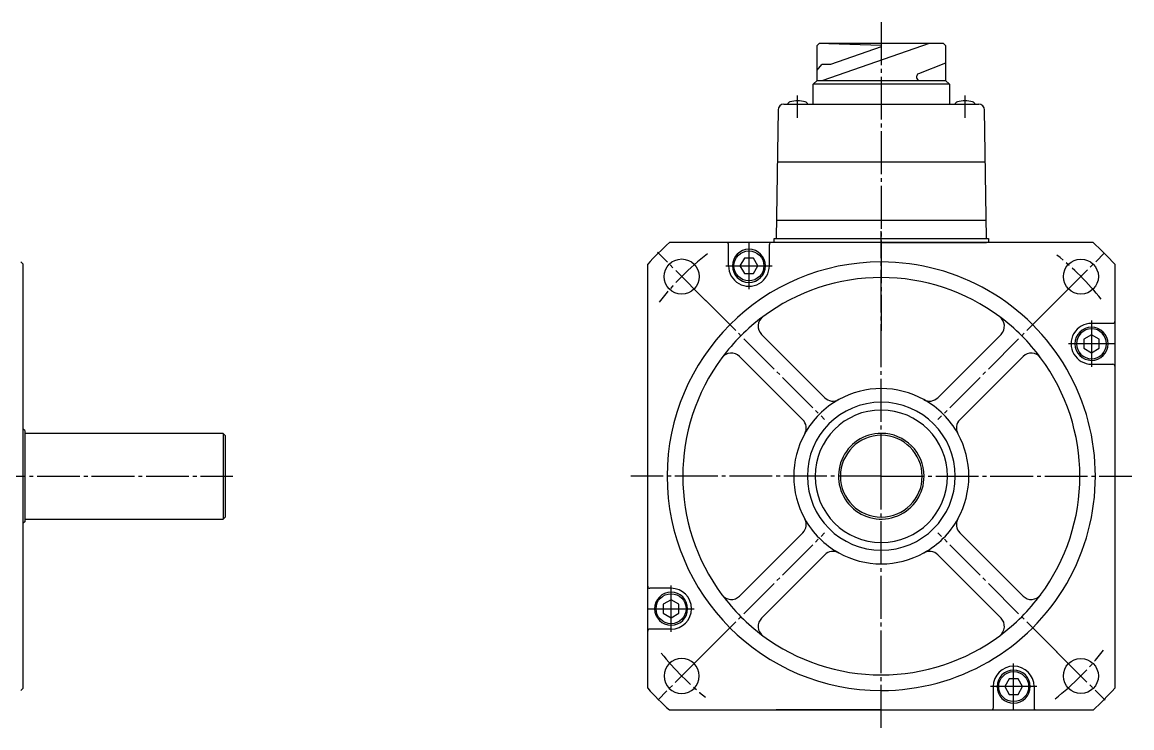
# Model space of a CAD drawing. Extents: x 0 to 707, y 0 to 380.
# Drawn here: x 421.6 to 706.6, y 199.4 to 380.5 of the extents above; entities that cross this region are included whole.
import ezdxf

# ---------------------------------------------------------------- set-up
doc = ezdxf.new("R2010")
doc.units = 0
doc.header["$MEASUREMENT"] = 0
doc.linetypes.add('DASH_CENTER', pattern=[14, 11, -1, 1, -1])
doc.layers.get('0').update_dxf_attribs({"linetype": 'CONTINUOUS'})

msp = doc.modelspace()

# ---------------------------------------------------------------- linework, layer by layer
at = {"color": 1, "linetype": 'DASH_CENTER'}
for p, q in [((642.26, 380.47), (642.26, 301.22)), ((620.76, 355.93), (620.76, 361.67)), ((663.76, 361.67), (663.76, 355.93)), ((642.26, 263.93), (642.26, 326.85)), ((608.26, 323.88), (608.26, 317.93)), ((597.22, 308.97), (584.77, 321.41)), ((687.44, 309.11), (699.61, 321.27)), ((602.31, 317.93), (608.26, 317.93)), ((608.26, 317.93), (608.26, 311.98)), ((608.26, 317.93), (614.21, 317.93)), ((597.08, 309.11), (627.7, 278.48)), ((687.44, 309.11), (656.82, 278.48)), ((696.26, 303.88), (696.26, 297.93)), ((696.26, 297.93), (690.31, 297.93)), ((702.21, 297.93), (696.26, 297.93)), ((696.26, 297.93), (696.26, 291.98)), ((201.42, 263.93), (475.72, 263.93)), ((642.26, 263.93), (577.91, 263.93)), ((642.26, 199.36), (642.26, 263.93)), ((642.26, 263.93), (706.61, 263.93)), ((597.08, 218.74), (627.7, 249.37)), ((687.44, 218.74), (656.82, 249.37)), ((588.26, 229.93), (588.26, 235.88)), ((582.31, 229.93), (588.26, 229.93)), ((588.26, 229.93), (594.21, 229.93)), ((588.26, 223.98), (588.26, 229.93)), ((597.08, 218.74), (584.91, 206.58)), ((687.3, 218.88), (699.75, 206.44)), ((676.26, 209.93), (676.26, 215.88)), ((676.26, 209.93), (670.31, 209.93)), ((676.26, 203.98), (676.26, 209.93)), ((682.21, 209.93), (676.26, 209.93))]:
    msp.add_line(p, q, dxfattribs=at)
at = {"color": 7, "linetype": 'Continuous'}
for p, q in [((625.76, 374.48), (626.26, 374.98)), ((625.76, 365.54), (625.76, 374.48)), ((658.26, 374.98), (626.26, 374.98)), ((658.26, 374.98), (626.27, 374.98)), ((654.59, 374.98), (627.28, 365.54)), ((628.79, 374.98), (642.2, 374.59)), ((642.2, 374.12), (629.2, 369.63)), ((642.2, 374.59), (642.2, 374.12)), ((658.76, 374.48), (658.26, 374.98)), ((658.76, 374.48), (658.76, 365.54)), ((625.76, 368.13), (627.02, 369.63)), ((629.2, 369.63), (627.02, 369.63)), ((658.76, 369.95), (651.8, 367.22)), ((624.76, 364.54), (625.76, 365.54)), ((625.76, 365.54), (652.07, 365.54)), ((651.32, 366.52), (651.32, 366.29)), ((652.07, 365.54), (658.76, 365.54)), ((658.76, 365.54), (659.76, 364.54)), ((658.76, 365.54), (659.76, 364.54)), ((624.73, 359.43), (624.76, 364.54)), ((659.76, 364.54), (624.76, 364.54)), ((659.76, 364.54), (659.79, 359.43)), ((617.24, 359.43), (642.26, 359.43)), ((642.26, 359.43), (667.28, 359.43)), ((615.74, 357.95), (615.26, 324.93)), ((669.26, 324.93), (668.78, 357.95)), ((615.55, 344.63), (642.26, 344.63)), ((642.26, 344.63), (668.97, 344.63)), ((615.33, 329.63), (642.26, 329.63)), ((642.26, 329.63), (669.19, 329.63)), ((602.51, 323.93), (587.84, 323.93)), ((614.01, 323.93), (602.51, 323.93)), ((603.01, 317.93), (603.01, 323.43)), ((613.51, 317.93), (613.51, 323.43)), ((642.26, 323.93), (614.01, 323.93)), ((614.76, 323.93), (614.76, 324.93)), ((614.76, 324.93), (642.26, 324.93)), ((642.26, 324.93), (669.76, 324.93)), ((642.26, 323.93), (669.26, 323.93)), ((696.67, 323.93), (642.26, 323.93)), ((642.26, 323.93), (669.26, 323.93)), ((669.76, 324.93), (669.76, 323.93)), ((607.1, 319.93), (605.95, 317.93)), ((609.41, 319.93), (607.1, 319.93)), ((610.57, 317.93), (609.41, 319.93)), ((421.22, 318.93), (421.72, 318.43)), ((421.72, 318.43), (421.72, 263.93)), ((582.26, 209.51), (582.26, 318.34)), ((605.95, 317.93), (607.1, 315.93)), ((609.41, 315.93), (610.57, 317.93)), ((702.26, 318.34), (702.26, 209.51)), ((607.1, 315.93), (609.41, 315.93)), ((696.26, 303.18), (701.76, 303.18)), ((627.75, 284.09), (611.51, 300.33)), ((673.01, 300.33), (656.77, 284.09)), ((696.26, 300.24), (694.26, 299.08)), ((698.26, 299.08), (696.26, 300.24)), ((694.26, 299.08), (694.26, 296.77)), ((694.26, 296.77), (696.26, 295.62)), ((696.26, 295.62), (698.26, 296.77)), ((698.26, 296.77), (698.26, 299.08)), ((622.09, 278.44), (605.85, 294.68)), ((678.67, 294.68), (662.43, 278.44)), ((696.26, 292.68), (701.76, 292.68)), ((421.72, 275.93), (421.92, 275.93)), ((422.22, 275.63), (421.92, 275.93)), ((422.22, 275.63), (422.22, 263.93)), ((473.22, 274.93), (422.22, 274.93)), ((473.22, 274.93), (473.72, 274.43)), ((473.22, 274.93), (473.22, 252.93)), ((473.72, 274.43), (473.72, 263.93)), ((421.72, 263.93), (421.72, 209.43)), ((422.22, 263.93), (422.22, 252.23)), ((473.72, 263.93), (473.72, 253.43)), ((421.92, 251.93), (421.72, 251.93)), ((422.22, 252.23), (421.92, 251.93)), ((422.22, 252.93), (473.22, 252.93)), ((473.72, 253.43), (473.22, 252.93)), ((605.85, 233.18), (622.09, 249.42)), ((662.43, 249.42), (678.67, 233.18)), ((611.51, 227.52), (627.75, 243.76)), ((656.77, 243.76), (673.01, 227.52)), ((588.26, 235.18), (582.76, 235.18)), ((588.26, 232.24), (586.26, 231.08)), ((586.26, 231.08), (586.26, 228.77)), ((590.26, 231.08), (588.26, 232.24)), ((590.26, 228.77), (590.26, 231.08)), ((586.26, 228.77), (588.26, 227.62)), ((588.26, 227.62), (590.26, 228.77)), ((588.26, 224.68), (582.76, 224.68)), ((675.1, 211.93), (673.95, 209.93)), ((677.41, 211.93), (675.1, 211.93)), ((678.57, 209.93), (677.41, 211.93)), ((421.72, 209.43), (421.22, 208.93)), ((671.01, 209.93), (671.01, 204.43)), ((673.95, 209.93), (675.1, 207.93)), ((677.41, 207.93), (678.57, 209.93)), ((681.51, 209.93), (681.51, 204.43)), ((675.1, 207.93), (677.41, 207.93)), ((587.84, 203.93), (642.26, 203.93)), ((642.26, 203.93), (615.26, 203.93)), ((642.26, 203.93), (615.26, 203.93)), ((642.26, 203.93), (670.51, 203.93)), ((670.51, 203.93), (682.01, 203.93)), ((682.01, 203.93), (696.67, 203.93))]:
    msp.add_line(p, q, dxfattribs=at)
for centre, major_axis, start_param, end_param in [((652.07, 366.52), (0.53, 0.53), 1.159283, 2.356194), ((652.07, 366.29), (-0.53, 0.53), 0.785398, 2.356194), ((617.24, 357.93), (-1.06, 1.06), -0.785398, 0.771031), ((619.08, 359.07), (-0.707, 0.707), -0.50166, 0.417199), ((620.76, 353.31), (4.95, 4.95), 0.785398, 1.069137), ((620.76, 353.31), (4.95, 4.95), 0.50166, 0.785398), ((622.44, 359.07), (0.707, 0.707), 5.865986, 6.784845), ((662.08, 359.07), (-0.707, 0.707), -0.50166, 0.417199), ((663.76, 353.31), (4.95, 4.95), 0.785398, 1.069137), ((663.76, 353.31), (4.95, 4.95), 0.50166, 0.785398), ((665.44, 359.07), (0.707, 0.707), 5.865986, 6.784845), ((667.28, 357.93), (-1.06, 1.06), 3.941358, 5.497787), ((642.26, 263.93), (-65.62, 47.49), -0.207709, -0.110161), ((602.51, 323.43), (0.354, 0.354), 5.497787, 7.068583), ((608.26, 317.93), (-3.86, 1.78), 3.57474, 9.857925), ((614.01, 323.43), (-0.354, 0.354), -0.785398, 0.785398), ((642.26, 263.93), (57.28, 57.28), 6.234411, 6.331959), ((590.99, 315.19), (4.5, 0.13), -0.0284285516501117, 6.254756755529474), ((590.99, 315.19), (4.5, 0.13), -0.0284285516501117, 6.254756755529474), ((608.26, 317.93), (3.58, 1.42), -0.377155740776933, 5.906029566402652), ((693.52, 315.19), (4.46, 0.59), -0.1305486630093431, 6.152636644170243), ((693.52, 315.19), (4.46, 0.59), -0.1305486630093431, 6.152636644170243), ((642.26, 263.93), (-55, 0.03), -1.57031, 1.571282), ((608.26, 317.93), (3.71, 3.71), 2.356194, 5.497787), ((642.26, 263.93), (-55, 0.1), 1.57262, 4.714213), ((642.26, 263.93), (-50.73, 5.29), -1.466923, -0.82788), ((642.26, 263.93), (50.85, 3.92), 0.854838, 1.493881), ((642.26, 263.93), (50.12, 9.46), 2.023326, 2.316037), ((613.63, 302.45), (2.12, 2.12), 1.424441, 3.141593), ((642.26, 263.93), (-48.18, 16.73), 4.114922, 4.407633), ((670.89, 302.45), (2.12, 2.12), 4.712389, 6.429541), ((696.26, 297.93), (3.71, 3.71), 0.785398, 3.926991), ((696.26, 297.93), (4.22, 0.5), -0.118524, 6.164661), ((701.76, 303.68), (0.354, 0.354), 3.926991, 5.497787), ((696.26, 297.93), (-3.79, 0.65), 3.312031, 9.595216), ((642.26, 263.93), (-51, 0.65), -0.626373, 0.651713), ((603.73, 292.55), (2.12, 2.12), 0, 1.717152), ((680.79, 292.55), (-2.12, 2.12), 4.566034, 6.283185), ((642.26, 263.93), (50.98, 1.35), -0.665535, 0.612551), ((701.76, 292.18), (0.354, 0.354), 5.497787, 7.068583), ((642.26, 263.93), (-15.91, 15.91), -0.785398, -0.27808), ((642.26, 263.93), (21.99, 4.74), 0.851117, 1.358435), ((642.26, 263.93), (18.98, 0.83), 1.527225, 4.668817), ((642.26, 263.93), (22.48, 1.06), 2.031113, 2.587273), ((629.87, 286.21), (2.12, 2.12), 3.141593, 4.434309), ((642.26, 263.93), (18.99, 0.67), 4.676959, 7.818551), ((654.65, 286.21), (2.12, 2.12), 3.419673, 4.712389), ((642.26, 263.93), (-21.74, 5.82), 3.910398, 4.466558), ((642.26, 263.93), (17, 0.19), 1.559602, 4.701194), ((642.26, 263.93), (16.95, 1.25), 4.638571, 7.780163), ((619.97, 276.31), (-2.12, 2.12), 3.419673, 4.712389), ((664.55, 276.31), (-2.12, 2.12), 0, 1.292716), ((642.26, 263.93), (-22.49, 0.62), -0.479546, 0.53509), ((642.26, 263.93), (-10.99, 0.4), -1.534456, 3.177933), ((642.26, 263.93), (-10.48, 0.7), 3.20792, 9.491105), ((642.26, 263.93), (10.87, 1.66), -0.151622, 1.419174), ((642.26, 263.93), (22.49, 0.5), -0.529416, 0.485221), ((619.97, 251.54), (-2.12, 2.12), 3.141593, 4.434309), ((642.26, 263.93), (21.89, 5.2), 3.4156, 3.97176), ((642.26, 263.93), (-22.22, 3.56), 2.237141, 2.793301), ((664.55, 251.54), (2.12, 2.12), 1.848876, 3.141593), ((629.87, 241.64), (2.12, 2.12), 0.27808, 1.570796), ((642.26, 263.93), (-22.25, 3.32), 1.211552, 1.71887), ((642.26, 263.93), (22.36, 2.48), 4.601982, 5.109301), ((654.65, 241.64), (2.12, 2.12), 6.283185, 7.575902), ((582.76, 235.68), (0.354, 0.354), 2.356194, 3.926991), ((588.26, 229.93), (-3.86, 1.78), 3.57474, 9.857925), ((588.26, 229.93), (3.58, 1.42), -0.377155740776933, 5.906029566402652), ((588.26, 229.93), (3.71, 3.71), 3.926991, 7.068583), ((642.26, 263.93), (-47.29, 19.09), 1.022644, 1.315355), ((603.73, 235.3), (2.12, 2.12), 2.995237, 4.712389), ((642.26, 263.93), (50.6, 6.39), -1.057374, -0.764664), ((680.79, 235.3), (2.12, 2.12), 3.141593, 4.858744), ((613.63, 225.4), (2.12, 2.12), 1.570796, 3.287948), ((670.89, 225.4), (2.12, 2.12), 4.566034, 6.283185), ((582.76, 224.18), (-0.354, 0.354), -0.785398, 0.785398), ((642.26, 263.93), (-50.97, 1.66), 0.964303, 1.603345), ((642.26, 263.93), (50.99, 1.23), 4.688301, 5.327344), ((590.99, 212.66), (-4.06, 1.94), 3.587154, 9.870339), ((590.99, 212.66), (-4.06, 1.94), 3.587154, 9.870339), ((693.52, 212.66), (4.46, 0.59), -0.1305486630093431, 6.152636644170243), ((693.52, 212.66), (4.46, 0.59), -0.1305486630093431, 6.152636644170243), ((676.26, 209.93), (-3.71, 3.71), 3.926991, 7.068583), ((676.26, 209.93), (-3.86, 1.78), 3.57474, 9.857925), ((676.26, 209.93), (3.58, 1.42), -0.377155740776933, 5.906029566402652), ((642.26, 263.93), (65.64, 47.46), 3.25214, 3.349689), ((642.26, 263.93), (-57.28, 57.28), 3.092818, 3.190367), ((670.51, 204.43), (-0.354, 0.354), 2.356194, 3.926991), ((682.01, 204.43), (0.354, 0.354), 2.356194, 3.926991)]:
    msp.add_ellipse(centre, major_axis=major_axis, ratio=1, start_param=start_param, end_param=end_param, dxfattribs=at)
at = {"color": 1, "linetype": 'DASH_CENTER'}
for major_axis, start_param, end_param in [((-70.23, 18), -0.656014, -0.413106), ((67.99, 25.17), 0.322559, 0.544346), ((71.57, 11.6), 3.65799, 3.879777), ((-72.28, 5.64), 2.312642, 2.55555)]:
    msp.add_ellipse((642.26, 263.93), major_axis=major_axis, ratio=1, start_param=start_param, end_param=end_param, dxfattribs=at)

doc.saveas('drawing.dxf')
